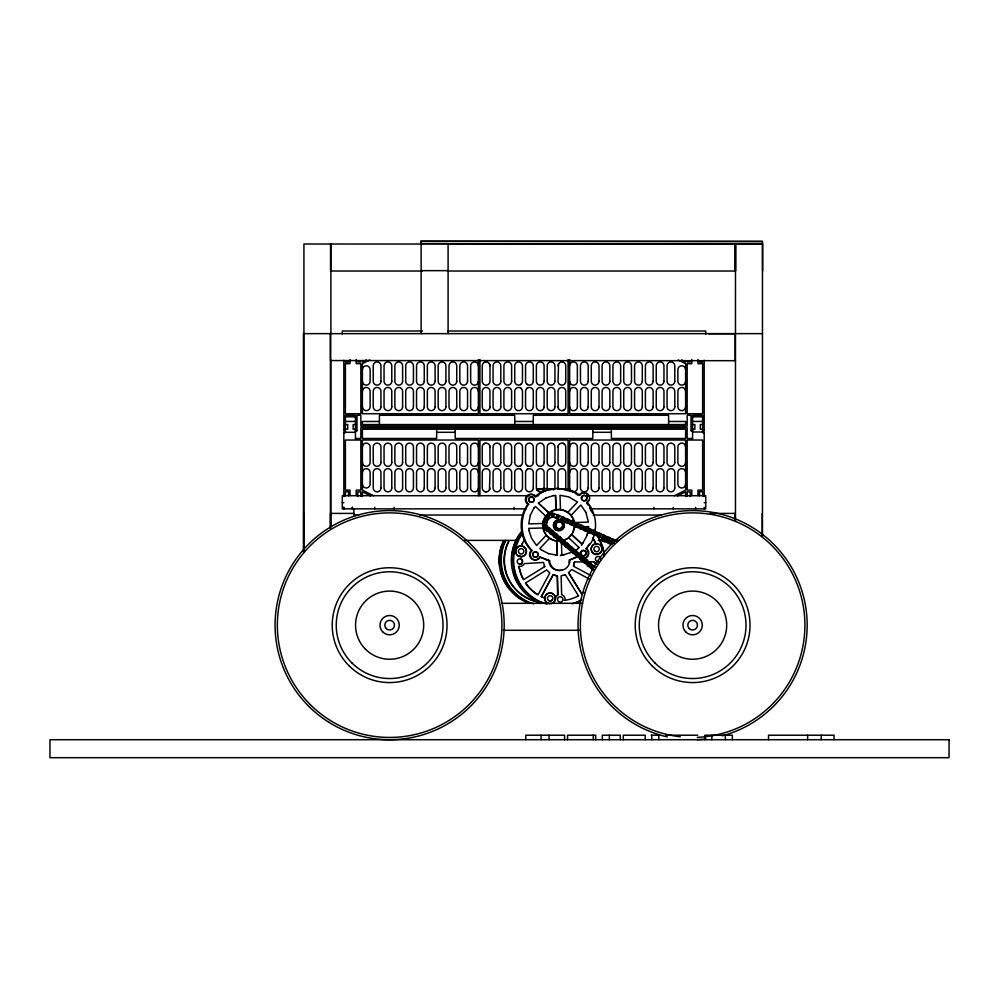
<?xml version="1.0" encoding="UTF-8"?>
<svg xmlns="http://www.w3.org/2000/svg" width="999" height="999" viewBox="0 0 999 999"><rect width="100%" height="100%" fill="white"/><g stroke="black" fill="none" stroke-linecap="round" stroke-linejoin="round"><path stroke-width="1.5" d="M420.804 244.006L420.804 241.308L762.462 241.308L762.462 536.7M591.271 575.749L573.451 566.208L574.487 561.987L593.893 561.738A4.945 4.945 0 0 0 596.965 563.948A4.945 4.945 0 0 1 593.818 561.738M573.538 566.208L574.487 561.987M555.432 536.376L556.206 535.514M553.471 602.534A5.395 5.395 0 0 0 554.433 601.51L555.282 597.477M562.949 542.807L563.598 541.558M565.034 600.312L565.134 599.25A4.945 4.945 0 0 0 562.537 595.054L561.663 594.755L561.101 575.824L565.359 574.612L564.56 575.037M571.191 548.176L570.666 549.2L569.667 548.738M577.185 554.994L577.946 554.133M578.733 554.807L577.759 555.669M585.826 560.601L586.188 561.675L585.277 562.1M593.906 532.005L594.168 529.383M593.968 533.716C593.344 530.494 596.965 534.453 593.843 533.578C595.229 529.695 594.979 537.125 594.118 532.005L595.928 534.228M592.582 568.468L593.731 567.469M489.86 407.779L489.985 391.321A3.871 3.871 0 0 0 486.113 387.45A3.871 3.871 0 0 0 482.255 391.321L482.255 406.78A3.871 3.871 0 0 0 486.113 410.651A3.871 3.871 0 0 0 489.985 406.78M489.985 487.974A3.871 3.871 0 0 1 486.113 491.833A3.871 3.871 0 0 1 482.255 487.974L482.255 472.502A3.871 3.871 0 0 1 486.113 468.643A3.871 3.871 0 0 1 489.985 472.502L489.473 489.91M558.029 365.796A3.871 3.871 0 0 1 561.9 361.938A3.871 3.871 0 0 1 565.759 365.796L565.759 381.268A3.871 3.871 0 0 1 561.9 385.127A3.871 3.871 0 0 1 558.029 381.268L558.553 363.873M558.029 446.99A3.871 3.871 0 0 1 561.9 443.119A3.871 3.871 0 0 1 565.759 446.99L565.759 462.45A3.871 3.871 0 0 1 561.9 466.321A3.871 3.871 0 0 1 558.029 462.45L558.166 445.991M574.487 526.86L572.614 532.779M530.344 515.147L528.746 523.913L542.957 523.488M587.012 535.377L587.837 531.53C589.422 534.203 576.523 551.923 583.428 542.37M516.033 549.438L515.609 550.811A5.395 5.395 0 0 0 517.857 555.719L521.878 556.643A5.395 5.395 0 0 0 521.49 545.953L520.192 546.003M555.257 599.55L555.382 598.264A4.945 4.945 0 0 1 557.604 595.192L557.355 575.861L553.059 574.825L541.283 596.703L544.68 598.114M522.415 543.356L521.341 545.966M611.788 541.658L611.6 542.282A2.373 2.373 0 0 1 610.139 543.556L608.316 543.269A8.991 8.991 0 0 0 604.308 541.67L603.184 541.246A8.704 8.704 0 0 0 600.624 539.959M554.67 535.501L555.993 535.014M569.692 548.364L571.228 548.201M552.41 489.26A26.848 26.836 -90 0 0 535.939 496.678L535.601 496.166A5.357 5.357 0 0 0 527.547 496.116A5.357 5.357 0 0 0 528.546 504.108C519.155 517.332 519.805 538.536 532.142 550.511L530.968 550.874A5.357 5.357 0 0 0 531.193 558.453L532.33 559.265A5.357 5.357 0 0 0 537.687 559.103L540.322 557.055L549.587 560.639A10.177 10.177 0 0 0 560.064 570.479A10.177 10.177 0 0 0 569.929 560.027L578.071 556.618M540.322 557.055L540.309 557.092A5.357 5.357 0 0 1 532.467 558.891A5.357 5.357 0 0 1 531.693 550.874L532.142 550.511M521.278 545.791L524.45 539.547L523.601 540.996M502.035 547.527L501.123 547.252L504.17 540.496M530.294 515.147L533.928 508.141M576.51 493.656L578.883 495.367L579.283 494.717A5.357 5.357 0 0 1 588.448 496.191M578.883 495.367L580.119 494.717A5.357 5.357 0 0 1 588.174 494.418A5.357 5.357 0 0 1 587.412 502.435L590.047 505.881A36.863 36.851 -90 0 1 591.158 542.732L586.001 548.876L589.385 544.168M571.578 534.54L581.942 544.068L571.615 534.39L568.593 537.662M585.252 560.614L585.302 562.125M528.808 504.245L527.971 504.245C517.644 517.732 519.393 538.773 531.418 550.511M522.302 534.153L519.168 538.798L514.86 549.875A45.405 45.38 -90 0 0 547.165 604.133M533.878 508.141L535.464 506.443L545.741 516.133M538.424 503.109L548.826 512.862L538.424 503.109L545.804 498.051M564.073 554.882C550.874 557.205 577.534 552.747 578.883 547.402L568.531 537.662M578.209 548.201L578.846 547.377M529.033 530.681L531.505 538.174L536.575 545.491L546.316 535.152M543.156 527.797A15.872 15.859 -90 0 0 561.351 540.921C552.247 542.694 542.807 535.064 542.857 525.736A8.716 8.716 0 0 0 543.344 521.778L543.531 520.641A2.135 2.135 0 0 1 544.88 519.542L546.028 519.567A1.748 1.748 0 0 1 547.14 520.754L547.102 521.89A10.614 10.614 0 0 0 546.69 525.949L546.503 526.985A2.135 2.135 0 0 1 545.154 528.096L544.018 528.059A1.748 1.748 0 0 1 542.894 526.885C541.595 517.22 550.824 508.091 560.476 509.502L560.002 495.292L568.818 496.89L577.509 502.01L567.832 512.287M549.587 538.224L539.847 548.513L541.595 550.049M585.913 512.35L580.794 505.032L571.103 515.372M583.841 592.257A40.459 40.447 -90 0 1 581.705 593.806L568.568 572.677L571.653 569.53L589.447 579.108M520.529 384.615L521.328 384.003M526.685 388.586L527.484 387.974M520.529 465.796L521.328 465.184M526.685 469.767L527.484 469.155M525.536 582.991A40.459 40.447 -90 0 0 536.763 594.093A40.459 40.447 90 0 1 525.536 582.991L546.665 569.929L549.812 572.939L538.024 594.842L536.688 594.093M519.043 566.346L518.956 566.346A40.559 40.534 -90 0 0 522.864 578.433A40.459 40.447 -90 0 1 519.043 566.346A4.945 4.945 0 0 0 524.325 563.623L543.518 562.462L544.73 566.633L523.501 579.72L522.789 578.433M564.947 600.312L567.157 599.937A40.459 40.447 -90 0 0 577.135 596.49L578.421 595.779L565.272 574.612M577.135 596.49L578.421 595.779M565.159 539.735L566.995 538.761M562.499 541.383L563.136 541.271M362.4 361.938L366.458 359.902M369.867 359.94L362.4 363.661L362.4 413.736L478.384 413.736L478.384 359.615M674.425 495.704L685.614 490.109L685.614 440.035L569.63 440.035L569.63 491.058M677.497 495.891L685.614 491.833L685.614 496.478M585.239 557.842L585.614 557.667A5.357 5.357 0 0 0 587.512 555.656M570.554 559.465L575.986 557.192M562.899 410.514L563.823 410.127M484.19 443.643L485.114 443.256M545.754 498.051L553.284 495.629M597.739 536.438L602.597 547.252L601.485 546.828L601.785 548.164A5.395 5.395 0 0 1 599.899 553.221L595.953 554.433A5.395 5.395 0 0 1 595.579 543.743L597.09 543.693M592.732 567.02L593.543 567.17M557.604 488.411L547.265 489.96L538.498 493.906L535.102 496.678L535.939 496.678M596.678 554.408L597.951 554.195M536.813 489.935L545.516 488.636M485.114 362.063L486.113 361.938A3.871 3.871 0 0 1 489.985 365.796L489.985 381.268A3.871 3.871 0 0 1 486.113 385.127A3.871 3.871 0 0 1 482.255 381.268L482.255 365.796A3.871 3.871 0 0 1 486.113 361.938M537.4 489.385L545.242 488.586M553.234 495.629L555.569 495.516L555.993 509.64L555.519 495.516M556.218 555.282L557.355 555.232L556.93 541.021L557.305 555.232M557.355 555.232L548.538 553.633M574.325 522.539L588.436 522.127L585.851 512.35M528.921 528.396L543.094 527.971M574.462 527.035L577.285 526.948M580.119 526.873L588.661 526.61L588.711 527.684M422.352 244.043L303.921 244.006L303.921 552.26M448.801 244.043L735.139 244.043L735.139 271.016L448.801 271.016M421.116 270.654L448.089 270.654M422.352 271.016L330.544 271.016L330.544 244.043M422.552 331.006L342.295 331.006L342.295 334.103M447.527 331.006L705.719 331.006L705.719 334.103M762.437 333.641L303.446 333.641L303.446 551.923M708.566 333.716L735.539 333.716M735.539 360.689L330.544 360.564L330.544 333.591M357.767 361.938L360.851 361.938M687.162 361.938L690.247 361.938M345.392 362.113L348.489 362.113M699.525 362.113L702.622 362.113M345.392 416.833L355.444 416.833M692.569 416.833L702.622 416.833M345.392 421.441L355.444 421.441M379.42 421.478L362.4 421.478L362.4 424.563L685.614 424.563L685.614 421.478L668.606 421.478M514.735 421.478L533.291 421.478M692.569 421.441L702.622 421.441M345.392 424.563L347.714 424.563L347.714 429.208L345.392 429.208M355.444 424.563L353.122 424.563L353.122 429.208L355.444 429.208M692.569 424.563L694.892 424.563L694.892 429.208L692.569 429.208M702.622 424.563L700.299 424.563L700.299 429.208L702.622 429.208M355.444 430.619L356.993 430.619M691.021 430.619L692.569 430.619M345.392 430.756L343.843 430.756L343.843 360.277M355.444 430.756L356.993 430.756L356.993 415.284L360.851 415.284L360.851 426.111L687.162 426.111L687.162 415.284L691.021 415.284L691.021 430.756L692.569 430.756M702.622 430.756L704.17 430.756L704.17 360.277M692.569 431.993L702.622 431.993M355.444 432.292L343.843 432.292L343.843 496.54M436.638 432.292L455.194 432.292M592.819 432.292L611.388 432.292M355.444 438.486L360.851 438.486L360.851 427.659L687.162 427.659L687.162 438.486L692.569 438.486M529.47 495.704L342.295 495.704L342.295 508.853L526.348 508.853M534.065 495.704L538.698 495.704M587.175 495.704L705.719 495.704L705.719 508.853L590.297 508.853M342.295 502.659L343.843 502.659M704.17 502.659L705.719 502.659M353.883 513.411L330.544 513.411L330.544 526.898M710.239 513.411L735.139 513.411L735.252 519.617M358.579 515.034L353.896 515.034L353.896 508.853M419.443 515.034L523.226 515.034M593.156 515.034L661.338 515.034M464.36 540.384L517.27 540.384M598.189 540.384L607.529 540.384M612.2 540.384L618.418 540.384M501.123 547.252L502.135 547.527M602.597 547.252L602.497 547.252A45.405 45.38 -90 0 1 604.208 555.993M515.784 550.087L514.86 549.875M569.929 560.027L569.193 560.027A10.177 10.177 0 0 1 568.931 562.674M549.587 560.639L546.053 559.665M544.23 565.846L544.73 566.633M568.568 572.677L581.705 593.806M556.381 575.836L553.134 574.825L541.283 596.703M557.355 575.861L557.929 595.054M501.71 603.321L582.629 603.321M503.271 630.294L579.52 630.294M651.186 735.214L659.602 735.214M665.971 735.214L697.714 735.214M762.462 241.621L420.804 241.308L420.804 243.681L762.462 244.006L735.489 244.006L735.464 520.741M555.469 536.413L554.645 535.876M562.899 541.246L563.636 541.595M577.922 554.108L578.733 554.632M519.93 556.568L521.028 556.668M561.9 361.938L562.899 362.063M485.114 491.708L486.113 491.833M566.92 489.935L556.768 488.411L566.333 489.385L570.392 490.921M546.965 488.411L553.746 489.51M547.427 488.623L551.311 489.26A26.848 26.836 -90 0 1 554.208 489.647M560.302 509.478C567.307 510.114 573.226 515.809 574.363 522.714A15.872 15.859 -90 0 0 543.031 523.663M571.391 491.308L575.324 492.794M484.19 410.127L485.114 410.514M562.899 443.256L563.823 443.643M681.555 359.902L685.614 361.938M678.146 359.94L685.614 363.661L685.614 413.736L569.63 413.736L569.63 359.615M373.589 495.704L362.4 490.109L362.4 440.035L478.384 440.035L478.384 495.704M370.517 495.891L362.4 491.833L362.4 496.478M527.971 504.245L527.709 504.108A5.357 5.357 0 0 1 526.71 496.116A5.357 5.357 0 0 1 534.765 496.166M541.545 550.049L548.588 553.633M606.93 540.634L608.566 540.946A2.135 2.135 0 0 0 609.927 539.847L609.977 538.174L608.753 537.225A9.853 9.853 0 0 1 605.119 535.626L603.483 535.314A2.135 2.135 0 0 0 602.135 536.401L602.085 538.074L603.371 539.06A8.092 8.092 0 0 1 606.93 540.634M575.449 493.556L578.159 495.067M577.597 555.644L577.147 554.969M586.725 548.876L587.2 549.213A5.357 5.357 0 0 1 583.678 558.466M586.001 548.876L586.463 549.213A5.357 5.357 0 0 1 588.011 554.345M579.12 557.017L580.257 557.829M539.597 557.055L548.863 560.639A10.177 10.177 0 0 0 561.95 570.054M526.685 384.003L527.484 384.615M520.529 387.974L521.328 388.586M526.685 465.184L527.484 465.796M520.529 469.155L521.328 469.767M594.767 566.658L594.03 566.008A9.54 9.54 0 0 1 591.033 563.461L590.247 562.774A9.54 9.54 0 0 1 587.262 560.227L586.376 559.577A9.54 9.54 0 0 1 583.516 557.03L582.742 556.343A9.54 9.54 0 0 1 579.745 553.796L579.008 553.146A9.54 9.54 0 0 1 576.011 550.599L575.237 549.912A9.54 9.54 0 0 1 572.24 547.365L570.204 546.69A2.135 2.135 0 0 0 568.881 547.827L569.655 550.274A7.842 7.842 0 0 1 572.577 552.772L573.426 553.508A7.842 7.842 0 0 1 576.348 556.006L577.235 556.655A7.842 7.842 0 0 1 580.082 559.203L580.931 559.939A7.842 7.842 0 0 1 583.853 562.437L584.677 563.136A7.842 7.842 0 0 1 587.599 565.634L588.448 566.371A7.842 7.842 0 0 1 591.371 568.868L592.182 569.567A7.842 7.842 0 0 1 593.031 570.054M610.277 540.884C611.75 542.807 607.542 542.819 609.19 540.896C607.617 542.594 611.413 543.019 610.401 541.021M586.588 503.134L588.548 505.444M547.29 527.922L545.579 524.875M592.619 537.624L595.292 542.195M592.519 537.624L596.003 543.731M592.582 513.374L589.672 506.918L591.183 511.076M489.473 363.873L489.985 365.796M602.634 540.034L603.696 541.483L605.556 541.221A2.373 2.373 0 0 0 606.381 540.197M594.904 567.27L592.732 565.983A2.135 2.135 0 0 0 591.408 567.12L591.733 569.243L593.406 569.53A2.135 2.135 0 0 0 593.943 569.293M522.514 534.153L522.802 535.864M558.029 406.78A3.871 3.871 0 0 0 561.9 410.651A3.871 3.871 0 0 0 565.759 406.78L565.759 391.321A3.871 3.871 0 0 0 561.9 387.45A3.871 3.871 0 0 0 558.029 391.321L558.166 407.779M558.029 487.974L558.166 488.973A3.871 3.871 0 0 1 558.029 487.974L558.029 472.502A3.871 3.871 0 0 1 561.9 468.643A3.871 3.871 0 0 1 565.759 472.502L565.759 487.974A3.871 3.871 0 0 1 565.247 489.91M489.86 445.991L489.985 462.45A3.871 3.871 0 0 1 486.113 466.321A3.871 3.871 0 0 1 482.255 462.45L482.255 446.99A3.871 3.871 0 0 1 486.113 443.119A3.871 3.871 0 0 1 489.985 446.99M528.971 528.396L529.095 530.681M561.413 542.295L561.838 555.007M834.065 739.71L834.065 735.214L768.518 735.214L768.518 739.71M821.215 735.214L821.215 739.71M807.654 735.214L807.654 739.71M762.624 243.868L762.624 270.841M762.225 513.411L762.225 536.663M735.651 243.868L735.651 270.841M735.139 333.591L735.139 360.564M735.139 513.411L735.139 519.405M732.329 739.71L732.329 735.214L704.832 735.214L704.832 739.71M725.336 735.214L725.336 739.71M711.85 735.214L711.85 739.71M704.17 496.54L704.17 432.292L702.622 432.292L702.622 415.284L692.569 415.284L692.569 438.948M704.17 507.305L704.17 508.853M703.396 429.358L703.396 433.354M702.622 495.779L702.622 491.658L699.525 491.658L699.525 495.779M697.989 359.54L697.989 363.661L702.622 363.661L702.622 413.736L687.162 413.736L687.162 363.661L691.795 363.661L691.795 359.54M697.989 495.616L697.989 490.109L702.622 490.109L702.622 440.035L687.162 440.035L687.162 490.109L691.795 490.109L691.795 495.616M695.666 507.305L695.666 508.853M690.247 496.478L690.247 491.833L687.162 491.833L687.162 496.478M673.239 507.305L673.239 508.853M668.606 424.563L668.606 415.284L533.291 415.284L533.291 424.563M658.816 735.214L658.816 739.71M653.908 507.305L653.908 508.853M651.823 735.214L651.823 739.71M645.192 739.71L645.192 735.214L623.276 735.214L623.276 739.71M620.254 739.71L620.254 735.214L602.347 735.214L602.347 739.71M611.388 429.208L611.388 438.486L685.614 438.486L685.614 429.208L362.4 429.208L362.4 438.486L436.638 438.486L436.638 429.208M609.34 735.214L609.34 739.71M595.679 739.71L595.679 735.214L567.557 735.214L567.557 739.71M593.269 735.214L593.269 739.71M592.819 429.208L592.819 438.486L455.194 438.486L455.194 429.208M568.081 359.615L568.081 413.736L479.932 413.736L479.932 359.615M568.081 491.058L568.081 440.035L479.932 440.035L479.932 495.704M564.597 739.71L564.597 735.214L525.799 735.214L525.799 739.71M549.075 735.214L549.075 739.71M541.046 735.214L541.046 739.71M514.735 424.563L514.735 415.284L379.42 415.284L379.42 424.563M514.11 507.305L514.11 508.853M448.089 333.591L448.089 243.681L421.116 243.681L421.116 333.591M394.106 507.305L394.106 508.853M374.775 507.305L374.775 508.853M360.851 496.478L360.851 491.833L357.767 491.833L357.767 496.478M356.218 359.54L356.218 363.661L360.851 363.661L360.851 413.736L345.392 413.736L345.392 363.661L350.037 363.661L350.037 359.54M356.218 495.616L356.218 490.109L360.851 490.109L360.851 440.035L345.392 440.035L345.392 490.109L350.037 490.109L350.037 495.616M355.444 438.948L355.444 415.284L345.392 415.284L345.392 432.292M348.489 495.779L348.489 491.658L345.392 491.658L345.392 495.779M344.618 429.358L344.618 433.354M330.894 244.006L330.894 334.303M330.869 360.152L330.869 514.497M330.681 513.236L330.681 527.185M330.419 333.641L330.419 528.533M303.708 513.236L303.708 551.985M616.932 540.996A9.853 9.853 0 0 1 614.26 539.672L612.624 539.348A2.135 2.135 0 0 0 611.276 540.447L611.226 542.12L612.524 543.106A8.092 8.092 0 0 1 613.798 543.431M680.282 736.75A112.275 112.275 0 0 1 598.913 563.324A112.275 112.275 0 0 1 790.371 569.929A112.275 112.275 0 0 1 697.227 737.337M667.307 736.887A114.548 114.548 0 0 1 597.102 561.913A114.548 114.548 0 0 1 785.589 558.241A114.548 114.548 0 0 1 722.265 735.813M706.081 738.923A114.548 114.548 0 0 1 697.09 739.622M533.591 603.796A45.405 45.38 -90 0 1 505.881 540.334M528.846 602.859A45.405 45.38 -90 0 1 524.737 601.086M520.841 598.938A45.405 45.38 -90 0 1 516.008 595.491M509.715 589.223A45.405 45.38 -90 0 1 500.536 570.741M499.55 564.885A45.405 45.38 -90 0 1 499.687 554.52M500.162 551.573A45.405 45.38 -90 0 1 500.836 548.676M536.563 489.385A26.873 26.861 -90 0 1 540.921 488.936M530.419 603.221A45.854 45.829 -90 0 1 504.82 541.383M528.796 603.221A45.854 45.829 -90 0 1 503.196 541.383M541.071 602.509A42.57 42.557 -90 0 1 508.479 541.458M541.371 602.509A42.57 42.557 -90 0 1 508.791 541.458M569.63 406.78A3.871 3.871 0 0 0 573.488 410.651A3.871 3.871 0 0 0 577.36 406.78L577.36 391.321A3.871 3.871 0 0 0 573.488 387.45A3.871 3.871 0 0 0 569.63 391.321M362.4 406.78A3.871 3.871 0 0 0 366.271 410.651A3.871 3.871 0 0 0 370.13 406.78L370.13 391.321A3.871 3.871 0 0 0 366.271 387.45A3.871 3.871 0 0 0 362.4 391.321M685.614 406.78A3.871 3.871 0 0 1 681.743 410.651A3.871 3.871 0 0 1 677.884 406.78L677.884 391.321A3.871 3.871 0 0 1 681.743 387.45A3.871 3.871 0 0 1 685.614 391.321M569.63 381.268A3.871 3.871 0 0 0 573.488 385.127A3.871 3.871 0 0 0 577.36 381.268L577.36 365.796A3.871 3.871 0 0 0 573.488 361.938A3.871 3.871 0 0 0 569.63 365.796M478.384 391.321A3.871 3.871 0 0 0 474.525 387.45A3.871 3.871 0 0 0 470.654 391.321L470.654 406.78A3.871 3.871 0 0 0 474.525 410.651A3.871 3.871 0 0 0 478.384 406.78M478.384 365.796A3.871 3.871 0 0 0 474.525 361.938A3.871 3.871 0 0 0 470.654 365.796L470.654 381.268A3.871 3.871 0 0 0 474.525 385.127A3.871 3.871 0 0 0 478.384 381.268M362.4 381.268A3.871 3.871 0 0 0 366.271 385.127A3.871 3.871 0 0 0 370.13 381.268L370.13 369.667A3.871 3.871 0 0 0 366.271 365.796A3.871 3.871 0 0 0 362.4 369.667M685.614 369.667A3.871 3.871 0 0 0 681.743 365.796A3.871 3.871 0 0 0 677.884 369.667L677.884 381.268A3.871 3.871 0 0 0 681.743 385.127A3.871 3.871 0 0 0 685.614 381.268M478.384 487.974A3.871 3.871 0 0 1 474.525 491.833A3.871 3.871 0 0 1 470.654 487.974L470.654 472.502A3.871 3.871 0 0 1 474.525 468.643A3.871 3.871 0 0 1 478.384 472.502M478.384 462.45A3.871 3.871 0 0 1 474.525 466.321A3.871 3.871 0 0 1 470.654 462.45L470.654 446.99A3.871 3.871 0 0 1 474.525 443.119A3.871 3.871 0 0 1 478.384 446.99M362.4 446.99A3.871 3.871 0 0 1 366.271 443.119A3.871 3.871 0 0 1 370.13 446.99L370.13 462.45A3.871 3.871 0 0 1 366.271 466.321A3.871 3.871 0 0 1 362.4 462.45M362.4 472.502A3.871 3.871 0 0 1 366.271 468.643A3.871 3.871 0 0 1 370.13 472.502L370.13 484.103A3.871 3.871 0 0 1 366.271 487.974A3.871 3.871 0 0 1 362.4 484.103M554.807 488.973A3.871 3.871 0 0 0 554.932 487.974L554.932 472.502A3.871 3.871 0 0 0 551.073 468.643A3.871 3.871 0 0 0 547.202 472.502L547.202 487.974A3.871 3.871 0 0 0 547.727 489.91M685.614 484.103A3.871 3.871 0 0 1 681.743 487.974A3.871 3.871 0 0 1 677.884 484.103L677.884 472.502A3.871 3.871 0 0 1 681.743 468.643A3.871 3.871 0 0 1 685.614 472.502M685.614 462.45A3.871 3.871 0 0 1 681.743 466.321A3.871 3.871 0 0 1 677.884 462.45L677.884 446.99A3.871 3.871 0 0 1 681.743 443.119A3.871 3.871 0 0 1 685.614 446.99M569.63 446.99A3.871 3.871 0 0 1 573.488 443.119A3.871 3.871 0 0 1 577.36 446.99L577.36 462.45A3.871 3.871 0 0 1 573.488 466.321A3.871 3.871 0 0 1 569.63 462.45M569.63 472.502A3.871 3.871 0 0 1 573.488 468.643A3.871 3.871 0 0 1 577.36 472.502L577.36 487.974A3.871 3.871 0 0 1 573.488 491.833A3.871 3.871 0 0 1 569.63 487.974M540.983 602.759A45.405 45.38 -90 0 1 536.9 600.973M534.303 599.575A45.405 45.38 -90 0 1 531.78 598.001M529.358 596.253A45.405 45.38 -90 0 1 525.973 593.356M523.888 591.258A45.405 45.38 -90 0 1 518.481 584.178M517.732 582.917A45.405 45.38 -90 0 1 513.623 573.364M511.725 561.663A45.405 45.38 -90 0 1 511.738 558.716M512.337 552.772A45.405 45.38 -90 0 1 512.924 549.875M513.286 548.451A45.405 45.38 -90 0 1 519.418 534.989M581.618 599.687A45.405 45.38 -90 0 1 572.077 603.796M562.812 488.936A26.873 26.861 -90 0 1 579.72 495.367M562.986 521.853A5.382 5.382 0 0 1 560.589 530.344A5.382 5.382 0 0 1 553.434 525.187A5.382 5.382 0 0 1 560.726 520.229M541.021 603.221A45.854 45.829 -90 0 1 521.74 531.218M599.213 538.698A45.854 45.829 -90 0 1 604.008 552.834M580.394 600.749A45.854 45.829 -90 0 1 574.924 603.221M542.644 603.221A45.854 45.829 -90 0 1 521.528 533.603M574.662 524.787A15.872 15.859 -90 0 1 563.374 540.459M562.125 523.488A3.534 3.534 0 0 1 559.403 528.783A3.534 3.534 0 0 1 555.756 524.063A3.534 3.534 0 0 1 561.563 522.752M582.292 558.329A5.357 5.357 0 0 1 580.981 557.829M588.324 500.287A5.357 5.357 0 0 1 586.575 502.435M580.956 554.532A2.697 2.697 0 0 0 584.964 555.207A2.697 2.697 0 0 0 585.102 551.148L584.527 550.736A2.697 2.697 0 0 0 580.669 553.883M532.704 553.933A2.697 2.697 0 0 0 537.699 555.831L537.949 555.169A2.697 2.697 0 0 0 533.916 552.26L533.366 552.697A2.697 2.697 0 0 0 532.954 553.271M600.636 560.089A2.697 2.697 0 0 0 599.662 556.942L599.05 556.618A2.697 2.697 0 0 0 596.391 557.055L595.904 557.579A2.697 2.697 0 0 0 599.225 561.588M522.365 561.738A2.697 2.697 0 0 1 521.878 563.049L521.403 563.561A2.697 2.697 0 0 1 520.129 564.135M521.253 559.278A2.697 2.697 0 0 1 522.34 561.038M551.972 599.937A2.697 2.697 0 0 1 550.224 601.036M515.934 549.438A5.395 5.395 0 0 1 520.092 546.003M548.164 603.421A5.395 5.395 0 0 1 544.73 599.263L544.68 597.864A5.395 5.395 0 0 1 555.369 597.477M608.004 540.846A2.373 2.373 0 0 0 607.829 541.483L609.515 543.781A8.704 8.704 0 0 1 611.937 544.467M613.836 541.071A10.602 10.602 0 0 1 611.825 540.184M343.843 507.305L343.843 508.853L343.843 507.305M352.347 507.305L352.347 508.853L352.347 507.305M546.166 529.095L547.115 530.981A7.842 7.842 0 0 1 550.049 533.478L550.899 534.215A7.842 7.842 0 0 1 553.821 536.713L554.632 537.412A7.842 7.842 0 0 1 557.554 539.91L558.404 540.646A7.842 7.842 0 0 1 561.326 543.144L563.361 543.806A2.135 2.135 0 0 0 564.685 542.682L563.985 540.284A9.54 9.54 0 0 1 560.988 537.737L560.214 537.05A9.54 9.54 0 0 1 557.217 534.502L556.468 533.853A9.54 9.54 0 0 1 553.483 531.306L552.697 530.619A9.54 9.54 0 0 1 549.712 528.071L547.677 527.397A2.135 2.135 0 0 0 546.341 528.533L546.166 529.095M549.937 532.317L550.437 533.891L552.072 534.153A2.135 2.135 0 0 0 553.409 533.016L553.084 530.894L551.448 530.631A2.135 2.135 0 0 0 550.112 531.755L549.937 532.317M553.683 535.526L554.17 537.087L555.844 537.375A2.135 2.135 0 0 0 557.18 536.251L556.855 534.128L555.182 533.828A2.135 2.135 0 0 0 553.858 534.964L553.683 535.526M557.454 538.748L557.942 540.309L559.59 540.584A2.135 2.135 0 0 0 560.914 539.448L560.589 537.325L558.953 537.062A2.135 2.135 0 0 0 557.629 538.186L557.454 538.748M561.188 541.957L562.137 543.843A7.842 7.842 0 0 1 565.059 546.341L565.909 547.077A7.842 7.842 0 0 1 568.831 549.575L570.866 550.237A2.135 2.135 0 0 0 572.202 549.113L571.49 546.715A9.54 9.54 0 0 1 568.506 544.168L567.719 543.481A9.54 9.54 0 0 1 564.722 540.934L562.699 540.259A2.135 2.135 0 0 0 561.363 541.396L561.188 541.957M564.959 545.179L565.446 546.74L567.095 547.015A2.135 2.135 0 0 0 568.431 545.879L568.106 543.768L566.47 543.493A2.135 2.135 0 0 0 565.134 544.63L564.959 545.179M572.477 551.61L572.964 553.184L574.612 553.446A2.135 2.135 0 0 0 575.936 552.31L575.611 550.187L573.975 549.925A2.135 2.135 0 0 0 572.652 551.061L572.477 551.61M576.211 554.82L576.71 556.381L578.384 556.668A2.135 2.135 0 0 0 579.707 555.544L579.383 553.421L577.709 553.121A2.135 2.135 0 0 0 576.386 554.258L576.211 554.82M579.982 558.041L580.481 559.615L582.117 559.877A2.135 2.135 0 0 0 583.453 558.741L583.129 556.63L581.48 556.356A2.135 2.135 0 0 0 580.157 557.492L579.982 558.041M583.716 561.251L584.215 562.812L585.889 563.099A2.135 2.135 0 0 0 587.225 561.975L586.9 559.852L585.227 559.552A2.135 2.135 0 0 0 583.891 560.689L583.716 561.251M587.499 564.472L587.986 566.046L589.622 566.308A2.135 2.135 0 0 0 590.958 565.172L590.646 563.061L588.998 562.787A2.135 2.135 0 0 0 587.662 563.923L587.499 564.472M560.851 518.806L562.3 520.916A7.842 7.842 0 0 1 565.821 522.477L566.808 522.902A8.092 8.092 0 0 1 570.367 524.463L571.44 524.962A7.842 7.842 0 0 1 574.962 526.523L577.097 526.573A2.135 2.135 0 0 0 578.046 525.112L576.685 523.014A9.54 9.54 0 0 1 573.076 521.441L572.19 521.053A9.853 9.853 0 0 1 568.556 519.455L567.544 518.981A9.54 9.54 0 0 1 563.936 517.395L563.049 517.02A9.853 9.853 0 0 1 559.415 515.422L557.779 515.097A2.135 2.135 0 0 0 556.431 516.196L556.381 517.869L557.667 518.856A8.092 8.092 0 0 1 561.226 520.417L562.862 520.741A2.135 2.135 0 0 0 564.223 519.642L563.948 517.507L561.8 517.332A2.135 2.135 0 0 0 560.851 518.806M568.906 520.479L568.906 521.066A2.135 2.135 0 0 1 567.956 522.539L565.809 522.477L565.571 520.242A2.135 2.135 0 0 1 566.92 519.143L568.906 520.479M569.992 522.839L570.466 524.45L572.002 524.775A2.135 2.135 0 0 0 573.364 523.688L573.089 521.553L570.941 521.378A2.135 2.135 0 0 0 569.992 522.839M579.133 526.885L580.581 529.008A7.842 7.842 0 0 1 584.103 530.556L586.238 530.619A2.135 2.135 0 0 0 587.187 529.158L585.826 527.06A9.54 9.54 0 0 1 582.217 525.474L581.331 525.099A9.853 9.853 0 0 1 577.697 523.501L576.061 523.189A2.135 2.135 0 0 0 574.712 524.275L574.662 525.961L575.948 526.935A8.092 8.092 0 0 1 579.507 528.508L581.143 528.821A2.135 2.135 0 0 0 582.504 527.722L582.23 525.586L580.082 525.424A2.135 2.135 0 0 0 579.133 526.885M588.274 530.919L589.722 533.041A7.842 7.842 0 0 1 593.244 534.602L595.379 534.652A2.135 2.135 0 0 0 596.328 533.191L594.967 531.106A9.54 9.54 0 0 1 591.358 529.52L589.223 529.458A2.135 2.135 0 0 0 588.274 530.919M597.414 534.964L598.863 537.087A7.842 7.842 0 0 1 602.385 538.636L604.52 538.698A2.135 2.135 0 0 0 605.469 537.237L604.108 535.139A9.54 9.54 0 0 1 600.499 533.553L598.364 533.503A2.135 2.135 0 0 0 597.414 534.964M606.555 539.01L608.004 541.133A7.842 7.842 0 0 1 611.525 542.682L613.661 542.744A2.135 2.135 0 0 0 614.61 541.283L613.249 539.185A9.54 9.54 0 0 1 609.64 537.599L607.504 537.549A2.135 2.135 0 0 0 606.555 539.01M583.666 528.883L585.089 530.981A8.092 8.092 0 0 1 588.648 532.542L590.284 532.867A2.135 2.135 0 0 0 591.645 531.768L591.683 530.094L590.471 529.133A9.853 9.853 0 0 1 586.838 527.547L585.202 527.222A2.135 2.135 0 0 0 583.853 528.321L583.666 528.883M592.807 532.917L594.23 535.014A8.092 8.092 0 0 1 597.789 536.588L599.425 536.9A2.135 2.135 0 0 0 600.786 535.814L600.836 534.128L599.612 533.179A9.853 9.853 0 0 1 595.978 531.58L594.343 531.268A2.135 2.135 0 0 0 592.994 532.367L592.807 532.917M546.815 517.07C548.301 519.992 548.851 514.323 546.815 517.07M548.389 517.057C547.04 519.617 546.515 514.672 548.389 517.057M551.698 515.059C552.472 517.819 554.32 513.136 551.835 514.735C552.185 518.119 554.283 512.737 551.698 515.059M561.763 518.856C562.949 521.753 563.936 516.408 561.75 518.843C562.912 521.728 563.936 516.446 561.763 518.856M566.296 520.866C567.507 523.763 568.481 518.419 566.296 520.866C567.444 523.738 568.481 518.456 566.308 520.854M570.904 522.889C571.803 525.736 573.376 520.766 570.966 522.689C571.578 525.899 573.364 520.591 570.904 522.889M575.436 524.9C576.648 527.797 577.609 522.465 575.436 524.9C576.585 527.784 577.634 522.502 575.449 524.9M580.044 526.935C580.869 529.732 582.567 524.85 580.107 526.735C580.831 529.982 582.442 524.562 580.044 526.935M584.577 528.946C585.789 531.843 586.763 526.498 584.577 528.946C585.726 531.818 586.763 526.548 584.59 528.946M589.185 530.981C590.372 533.878 591.358 528.533 589.173 530.968C590.334 533.853 591.358 528.571 589.185 530.981M598.326 535.014C599.512 537.924 600.499 532.579 598.314 535.014C599.475 537.899 600.499 532.604 598.326 535.014M602.872 537.025C604.058 539.935 605.044 534.59 602.872 537.025C604.02 539.91 605.032 534.615 602.872 537.025M607.467 539.06C608.653 541.957 609.64 536.613 607.454 539.06C608.616 541.933 609.64 536.65 607.467 539.06M612.012 541.071C613.211 543.968 614.173 538.623 612.012 541.071C613.149 543.943 614.198 538.673 612.012 541.071M557.167 516.82C558.316 519.692 559.378 514.423 557.167 516.82M547.127 529.045C548.251 531.93 549.375 526.673 547.127 529.045M550.899 532.267C552.022 535.164 553.146 529.907 550.899 532.267M558.404 538.698C559.527 541.595 560.651 536.338 558.404 538.698M565.921 545.129C567.045 548.026 568.169 542.769 565.921 545.129M573.426 551.56C574.55 554.457 575.674 549.2 573.426 551.56M580.943 557.991C582.055 560.889 583.191 555.631 580.943 557.991M588.448 564.423C589.572 567.32 590.696 562.062 588.448 564.423M545.804 516.808L546.515 518.818L548.638 518.781A11.489 11.489 0 0 1 552.497 517.17C555.594 516.77 553.896 511.863 551.273 513.736A9.416 9.416 0 0 1 547.489 515.297L545.754 516.583A7.842 7.842 0 0 1 543.781 519.88L543.456 521.99A2.135 2.135 0 0 0 544.792 523.114L547.04 522.015A9.54 9.54 0 0 1 549.05 518.643L549.375 516.52A2.135 2.135 0 0 0 548.039 515.409L545.804 516.808M542.544 525.536L543.269 527.522A7.842 7.842 0 0 1 545.879 530.344L547.827 531.256A2.135 2.135 0 0 0 549.275 530.282L548.851 527.822A9.54 9.54 0 0 1 546.178 524.937L544.23 524.038A2.135 2.135 0 0 0 542.782 524.999L542.544 525.536M544.355 521.053C545.417 524.213 546.878 518.668 544.355 521.053M545.916 521.353C544.18 523.588 544.418 518.706 545.916 521.353M556.48 516.408C557.205 519.517 558.916 514.31 556.48 516.408M543.506 525.599C544.28 528.608 546.003 523.513 543.506 525.599M546.878 529.245C547.652 532.255 549.375 527.16 546.878 529.245M543.968 526.086C544.667 529.12 546.49 524.025 543.968 526.086M564.897 542.944L564.385 544.318L565.297 545.354L566.72 545.029L567.232 543.656L566.321 542.619L564.897 542.944M538.224 555.169L537.974 555.831A2.697 2.697 0 0 1 534.015 556.73A2.697 2.697 0 0 1 533.641 552.697L534.178 552.26A2.697 2.697 0 0 1 538.224 555.169M581.63 496.815L581.381 497.477A2.697 2.697 0 0 0 584.777 500.686L585.426 500.399A2.697 2.697 0 0 0 585.864 496.141A2.697 2.697 0 0 0 581.63 496.815M581.905 496.815L581.655 497.477A2.697 2.697 0 0 0 585.052 500.686L585.689 500.399A2.697 2.697 0 0 0 586.126 496.141A2.697 2.697 0 0 0 581.905 496.815M562.724 600.349L562.387 600.973A2.697 2.697 0 0 1 558.116 601.123L557.742 600.524A2.697 2.697 0 0 1 561.763 597.202L562.275 597.689A2.697 2.697 0 0 1 562.724 600.349M522.152 563.049L521.665 563.561A2.697 2.697 0 0 1 519.005 564.01L518.381 563.673A2.697 2.697 0 0 1 518.231 559.403L518.831 559.028A2.697 2.697 0 0 1 522.152 563.049M605.182 540.034L603.696 539.872L605.194 540.047M552.072 513.324L551.573 513.623A2.135 2.135 0 0 0 550.786 515.184L552.459 517.132A7.842 7.842 0 0 1 556.131 518.281L558.266 518.094A2.135 2.135 0 0 0 559.053 516.545L557.454 514.61A9.54 9.54 0 0 1 553.708 513.436L552.072 513.324M949.05 739.71L49.95 739.71L49.95 757.692L949.05 757.692L949.05 739.71M530.931 502.297L530.282 502.047A2.697 2.697 0 0 1 529.595 497.827A2.697 2.697 0 0 1 533.853 498.264L534.14 498.901A2.697 2.697 0 0 1 530.931 502.297M530.669 502.297L530.007 502.047A2.697 2.697 0 0 1 529.32 497.827A2.697 2.697 0 0 1 533.578 498.264L533.866 498.901A2.697 2.697 0 0 1 530.669 502.297M585.377 551.148L584.802 550.736A2.697 2.697 0 0 0 580.943 553.883L581.231 554.532A2.697 2.697 0 0 0 585.227 555.207A2.697 2.697 0 0 0 585.377 551.148M674.787 381.268L674.787 365.796A3.871 3.871 0 0 0 670.916 361.938A3.871 3.871 0 0 0 667.057 365.796L667.057 381.268A3.871 3.871 0 0 0 670.916 385.127A3.871 3.871 0 0 0 674.787 381.268M674.787 406.78L674.787 391.321A3.871 3.871 0 0 0 670.916 387.45A3.871 3.871 0 0 0 667.057 391.321L667.057 406.78A3.871 3.871 0 0 0 670.916 410.651A3.871 3.871 0 0 0 674.787 406.78M674.787 462.45L674.787 446.99A3.871 3.871 0 0 0 670.916 443.119A3.871 3.871 0 0 0 667.057 446.99L667.057 462.45A3.871 3.871 0 0 0 670.916 466.321A3.871 3.871 0 0 0 674.787 462.45M674.787 487.974L674.787 472.502A3.871 3.871 0 0 0 670.916 468.643A3.871 3.871 0 0 0 667.057 472.502L667.057 487.974A3.871 3.871 0 0 0 670.916 491.833A3.871 3.871 0 0 0 674.787 487.974M663.96 381.268L663.96 365.796A3.871 3.871 0 0 0 660.089 361.938A3.871 3.871 0 0 0 656.231 365.796L656.231 381.268A3.871 3.871 0 0 0 660.089 385.127A3.871 3.871 0 0 0 663.96 381.268M663.96 406.78L663.96 391.321A3.871 3.871 0 0 0 660.089 387.45A3.871 3.871 0 0 0 656.231 391.321L656.231 406.78A3.871 3.871 0 0 0 660.089 410.651A3.871 3.871 0 0 0 663.96 406.78M663.96 462.45L663.96 446.99A3.871 3.871 0 0 0 660.089 443.119A3.871 3.871 0 0 0 656.231 446.99L656.231 462.45A3.871 3.871 0 0 0 660.089 466.321A3.871 3.871 0 0 0 663.96 462.45M663.96 487.974L663.96 472.502A3.871 3.871 0 0 0 660.089 468.643A3.871 3.871 0 0 0 656.231 472.502L656.231 487.974A3.871 3.871 0 0 0 660.089 491.833A3.871 3.871 0 0 0 663.96 487.974M653.134 381.268L653.134 365.796A3.871 3.871 0 0 0 649.275 361.938A3.871 3.871 0 0 0 645.404 365.796L645.404 381.268A3.871 3.871 0 0 0 649.275 385.127A3.871 3.871 0 0 0 653.134 381.268M653.134 406.78L653.134 391.321A3.871 3.871 0 0 0 649.275 387.45A3.871 3.871 0 0 0 645.404 391.321L645.404 406.78A3.871 3.871 0 0 0 649.275 410.651A3.871 3.871 0 0 0 653.134 406.78M653.134 462.45L653.134 446.99A3.871 3.871 0 0 0 649.275 443.119A3.871 3.871 0 0 0 645.404 446.99L645.404 462.45A3.871 3.871 0 0 0 649.275 466.321A3.871 3.871 0 0 0 653.134 462.45M653.134 487.974L653.134 472.502A3.871 3.871 0 0 0 649.275 468.643A3.871 3.871 0 0 0 645.404 472.502L645.404 487.974A3.871 3.871 0 0 0 649.275 491.833A3.871 3.871 0 0 0 653.134 487.974M642.307 381.268L642.307 365.796A3.871 3.871 0 0 0 638.448 361.938A3.871 3.871 0 0 0 634.577 365.796L634.577 381.268A3.871 3.871 0 0 0 638.448 385.127A3.871 3.871 0 0 0 642.307 381.268M642.307 406.78L642.307 391.321A3.871 3.871 0 0 0 638.448 387.45A3.871 3.871 0 0 0 634.577 391.321L634.577 406.78A3.871 3.871 0 0 0 638.448 410.651A3.871 3.871 0 0 0 642.307 406.78M642.307 462.45L642.307 446.99A3.871 3.871 0 0 0 638.448 443.119A3.871 3.871 0 0 0 634.577 446.99L634.577 462.45A3.871 3.871 0 0 0 638.448 466.321A3.871 3.871 0 0 0 642.307 462.45M642.307 487.974L642.307 472.502A3.871 3.871 0 0 0 638.448 468.643A3.871 3.871 0 0 0 634.577 472.502L634.577 487.974A3.871 3.871 0 0 0 638.448 491.833A3.871 3.871 0 0 0 642.307 487.974M631.48 381.268L631.48 365.796A3.871 3.871 0 0 0 627.622 361.938A3.871 3.871 0 0 0 623.751 365.796L623.751 381.268A3.871 3.871 0 0 0 627.622 385.127A3.871 3.871 0 0 0 631.48 381.268M631.48 406.78L631.48 391.321A3.871 3.871 0 0 0 627.622 387.45A3.871 3.871 0 0 0 623.751 391.321L623.751 406.78A3.871 3.871 0 0 0 627.622 410.651A3.871 3.871 0 0 0 631.48 406.78M631.48 462.45L631.48 446.99A3.871 3.871 0 0 0 627.622 443.119A3.871 3.871 0 0 0 623.751 446.99L623.751 462.45A3.871 3.871 0 0 0 627.622 466.321A3.871 3.871 0 0 0 631.48 462.45M631.48 487.974L631.48 472.502A3.871 3.871 0 0 0 627.622 468.643A3.871 3.871 0 0 0 623.751 472.502L623.751 487.974A3.871 3.871 0 0 0 627.622 491.833A3.871 3.871 0 0 0 631.48 487.974M620.666 381.268L620.666 365.796A3.871 3.871 0 0 0 616.795 361.938A3.871 3.871 0 0 0 612.924 365.796L612.924 381.268A3.871 3.871 0 0 0 616.795 385.127A3.871 3.871 0 0 0 620.666 381.268M620.666 406.78L620.666 391.321A3.871 3.871 0 0 0 616.795 387.45A3.871 3.871 0 0 0 612.924 391.321L612.924 406.78A3.871 3.871 0 0 0 616.795 410.651A3.871 3.871 0 0 0 620.666 406.78M620.666 462.45L620.666 446.99A3.871 3.871 0 0 0 616.795 443.119A3.871 3.871 0 0 0 612.924 446.99L612.924 462.45A3.871 3.871 0 0 0 616.795 466.321A3.871 3.871 0 0 0 620.666 462.45M620.666 487.974L620.666 472.502A3.871 3.871 0 0 0 616.795 468.643A3.871 3.871 0 0 0 612.924 472.502L612.924 487.974A3.871 3.871 0 0 0 616.795 491.833A3.871 3.871 0 0 0 620.666 487.974M609.84 381.268L609.84 365.796A3.871 3.871 0 0 0 605.968 361.938A3.871 3.871 0 0 0 602.097 365.796L602.097 381.268A3.871 3.871 0 0 0 605.968 385.127A3.871 3.871 0 0 0 609.84 381.268M609.84 406.78L609.84 391.321A3.871 3.871 0 0 0 605.968 387.45A3.871 3.871 0 0 0 602.097 391.321L602.097 406.78A3.871 3.871 0 0 0 605.968 410.651A3.871 3.871 0 0 0 609.84 406.78M609.84 462.45L609.84 446.99A3.871 3.871 0 0 0 605.968 443.119A3.871 3.871 0 0 0 602.097 446.99L602.097 462.45A3.871 3.871 0 0 0 605.968 466.321A3.871 3.871 0 0 0 609.84 462.45M609.84 487.974L609.84 472.502A3.871 3.871 0 0 0 605.968 468.643A3.871 3.871 0 0 0 602.097 472.502L602.097 487.974A3.871 3.871 0 0 0 605.968 491.833A3.871 3.871 0 0 0 609.84 487.974M599.013 381.268L599.013 365.796A3.871 3.871 0 0 0 595.142 361.938A3.871 3.871 0 0 0 591.283 365.796L591.283 381.268A3.871 3.871 0 0 0 595.142 385.127A3.871 3.871 0 0 0 599.013 381.268M599.013 406.78L599.013 391.321A3.871 3.871 0 0 0 595.142 387.45A3.871 3.871 0 0 0 591.283 391.321L591.283 406.78A3.871 3.871 0 0 0 595.142 410.651A3.871 3.871 0 0 0 599.013 406.78M599.013 462.45L599.013 446.99A3.871 3.871 0 0 0 595.142 443.119A3.871 3.871 0 0 0 591.283 446.99L591.283 462.45A3.871 3.871 0 0 0 595.142 466.321A3.871 3.871 0 0 0 599.013 462.45M599.013 487.974L599.013 472.502A3.871 3.871 0 0 0 595.142 468.643A3.871 3.871 0 0 0 591.283 472.502L591.283 487.974A3.871 3.871 0 0 0 595.142 491.833A3.871 3.871 0 0 0 599.013 487.974M588.186 381.268L588.186 365.796A3.871 3.871 0 0 0 584.315 361.938A3.871 3.871 0 0 0 580.456 365.796L580.456 381.268A3.871 3.871 0 0 0 584.315 385.127A3.871 3.871 0 0 0 588.186 381.268M588.186 406.78L588.186 391.321A3.871 3.871 0 0 0 584.315 387.45A3.871 3.871 0 0 0 580.456 391.321L580.456 406.78A3.871 3.871 0 0 0 584.315 410.651A3.871 3.871 0 0 0 588.186 406.78M588.186 462.45L588.186 446.99A3.871 3.871 0 0 0 584.315 443.119A3.871 3.871 0 0 0 580.456 446.99L580.456 462.45A3.871 3.871 0 0 0 584.315 466.321A3.871 3.871 0 0 0 588.186 462.45M588.186 487.974L588.186 472.502A3.871 3.871 0 0 0 584.315 468.643A3.871 3.871 0 0 0 580.456 472.502L580.456 487.974A3.871 3.871 0 0 0 584.315 491.833A3.871 3.871 0 0 0 588.186 487.974M554.932 381.268L554.932 365.796A3.871 3.871 0 0 0 551.073 361.938A3.871 3.871 0 0 0 547.202 365.796L547.202 381.268A3.871 3.871 0 0 0 551.073 385.127A3.871 3.871 0 0 0 554.932 381.268M554.932 406.78L554.932 391.321A3.871 3.871 0 0 0 551.073 387.45A3.871 3.871 0 0 0 547.202 391.321L547.202 406.78A3.871 3.871 0 0 0 551.073 410.651A3.871 3.871 0 0 0 554.932 406.78M554.932 462.45L554.932 446.99A3.871 3.871 0 0 0 551.073 443.119A3.871 3.871 0 0 0 547.202 446.99L547.202 462.45A3.871 3.871 0 0 0 551.073 466.321A3.871 3.871 0 0 0 554.932 462.45M544.105 381.268L544.105 365.796A3.871 3.871 0 0 0 540.247 361.938A3.871 3.871 0 0 0 536.376 365.796L536.376 381.268A3.871 3.871 0 0 0 540.247 385.127A3.871 3.871 0 0 0 544.105 381.268M544.105 406.78L544.105 391.321A3.871 3.871 0 0 0 540.247 387.45A3.871 3.871 0 0 0 536.376 391.321L536.376 406.78A3.871 3.871 0 0 0 540.247 410.651A3.871 3.871 0 0 0 544.105 406.78M544.105 462.45L544.105 446.99A3.871 3.871 0 0 0 540.247 443.119A3.871 3.871 0 0 0 536.376 446.99L536.376 462.45A3.871 3.871 0 0 0 540.247 466.321A3.871 3.871 0 0 0 544.105 462.45M544.105 487.974L544.105 472.502A3.871 3.871 0 0 0 540.247 468.643A3.871 3.871 0 0 0 536.376 472.502L536.376 487.974A3.871 3.871 0 0 0 540.247 491.833A3.871 3.871 0 0 0 544.105 487.974M533.291 381.268L533.291 365.796A3.871 3.871 0 0 0 529.42 361.938A3.871 3.871 0 0 0 525.549 365.796L525.549 381.268A3.871 3.871 0 0 0 529.42 385.127A3.871 3.871 0 0 0 533.291 381.268M533.291 406.78L533.291 391.321A3.871 3.871 0 0 0 529.42 387.45A3.871 3.871 0 0 0 525.549 391.321L525.549 406.78A3.871 3.871 0 0 0 529.42 410.651A3.871 3.871 0 0 0 533.291 406.78M533.291 462.45L533.291 446.99A3.871 3.871 0 0 0 529.42 443.119A3.871 3.871 0 0 0 525.549 446.99L525.549 462.45A3.871 3.871 0 0 0 529.42 466.321A3.871 3.871 0 0 0 533.291 462.45M533.291 487.974L533.291 472.502A3.871 3.871 0 0 0 529.42 468.643A3.871 3.871 0 0 0 525.549 472.502L525.549 487.974A3.871 3.871 0 0 0 529.42 491.833A3.871 3.871 0 0 0 533.291 487.974M522.465 381.268L522.465 365.796A3.871 3.871 0 0 0 518.593 361.938A3.871 3.871 0 0 0 514.735 365.796L514.735 381.268A3.871 3.871 0 0 0 518.593 385.127A3.871 3.871 0 0 0 522.465 381.268M522.465 406.78L522.465 391.321A3.871 3.871 0 0 0 518.593 387.45A3.871 3.871 0 0 0 514.735 391.321L514.735 406.78A3.871 3.871 0 0 0 518.593 410.651A3.871 3.871 0 0 0 522.465 406.78M522.465 462.45L522.465 446.99A3.871 3.871 0 0 0 518.593 443.119A3.871 3.871 0 0 0 514.735 446.99L514.735 462.45A3.871 3.871 0 0 0 518.593 466.321A3.871 3.871 0 0 0 522.465 462.45M522.465 487.974L522.465 472.502A3.871 3.871 0 0 0 518.593 468.643A3.871 3.871 0 0 0 514.735 472.502L514.735 487.974A3.871 3.871 0 0 0 518.593 491.833A3.871 3.871 0 0 0 522.465 487.974M511.638 381.268L511.638 365.796A3.871 3.871 0 0 0 507.767 361.938A3.871 3.871 0 0 0 503.908 365.796L503.908 381.268A3.871 3.871 0 0 0 507.767 385.127A3.871 3.871 0 0 0 511.638 381.268M511.638 406.78L511.638 391.321A3.871 3.871 0 0 0 507.767 387.45A3.871 3.871 0 0 0 503.908 391.321L503.908 406.78A3.871 3.871 0 0 0 507.767 410.651A3.871 3.871 0 0 0 511.638 406.78M511.638 462.45L511.638 446.99A3.871 3.871 0 0 0 507.767 443.119A3.871 3.871 0 0 0 503.908 446.99L503.908 462.45A3.871 3.871 0 0 0 507.767 466.321A3.871 3.871 0 0 0 511.638 462.45M511.638 487.974L511.638 472.502A3.871 3.871 0 0 0 507.767 468.643A3.871 3.871 0 0 0 503.908 472.502L503.908 487.974A3.871 3.871 0 0 0 507.767 491.833A3.871 3.871 0 0 0 511.638 487.974M500.811 381.268L500.811 365.796A3.871 3.871 0 0 0 496.94 361.938A3.871 3.871 0 0 0 493.081 365.796L493.081 381.268A3.871 3.871 0 0 0 496.94 385.127A3.871 3.871 0 0 0 500.811 381.268M500.811 406.78L500.811 391.321A3.871 3.871 0 0 0 496.94 387.45A3.871 3.871 0 0 0 493.081 391.321L493.081 406.78A3.871 3.871 0 0 0 496.94 410.651A3.871 3.871 0 0 0 500.811 406.78M500.811 462.45L500.811 446.99A3.871 3.871 0 0 0 496.94 443.119A3.871 3.871 0 0 0 493.081 446.99L493.081 462.45A3.871 3.871 0 0 0 496.94 466.321A3.871 3.871 0 0 0 500.811 462.45M500.811 487.974L500.811 472.502A3.871 3.871 0 0 0 496.94 468.643A3.871 3.871 0 0 0 493.081 472.502L493.081 487.974A3.871 3.871 0 0 0 496.94 491.833A3.871 3.871 0 0 0 500.811 487.974M467.557 381.268L467.557 365.796A3.871 3.871 0 0 0 463.698 361.938A3.871 3.871 0 0 0 459.827 365.796L459.827 381.268A3.871 3.871 0 0 0 463.698 385.127A3.871 3.871 0 0 0 467.557 381.268M467.557 406.78L467.557 391.321A3.871 3.871 0 0 0 463.698 387.45A3.871 3.871 0 0 0 459.827 391.321L459.827 406.78A3.871 3.871 0 0 0 463.698 410.651A3.871 3.871 0 0 0 467.557 406.78M467.557 462.45L467.557 446.99A3.871 3.871 0 0 0 463.698 443.119A3.871 3.871 0 0 0 459.827 446.99L459.827 462.45A3.871 3.871 0 0 0 463.698 466.321A3.871 3.871 0 0 0 467.557 462.45M467.557 487.974L467.557 472.502A3.871 3.871 0 0 0 463.698 468.643A3.871 3.871 0 0 0 459.827 472.502L459.827 487.974A3.871 3.871 0 0 0 463.698 491.833A3.871 3.871 0 0 0 467.557 487.974M456.743 381.268L456.743 365.796A3.871 3.871 0 0 0 452.872 361.938A3.871 3.871 0 0 0 449.001 365.796L449.001 381.268A3.871 3.871 0 0 0 452.872 385.127A3.871 3.871 0 0 0 456.743 381.268M456.743 406.78L456.743 391.321A3.871 3.871 0 0 0 452.872 387.45A3.871 3.871 0 0 0 449.001 391.321L449.001 406.78A3.871 3.871 0 0 0 452.872 410.651A3.871 3.871 0 0 0 456.743 406.78M456.743 462.45L456.743 446.99A3.871 3.871 0 0 0 452.872 443.119A3.871 3.871 0 0 0 449.001 446.99L449.001 462.45A3.871 3.871 0 0 0 452.872 466.321A3.871 3.871 0 0 0 456.743 462.45M456.743 487.974L456.743 472.502A3.871 3.871 0 0 0 452.872 468.643A3.871 3.871 0 0 0 449.001 472.502L449.001 487.974A3.871 3.871 0 0 0 452.872 491.833A3.871 3.871 0 0 0 456.743 487.974M445.916 381.268L445.916 365.796A3.871 3.871 0 0 0 442.045 361.938A3.871 3.871 0 0 0 438.174 365.796L438.174 381.268A3.871 3.871 0 0 0 442.045 385.127A3.871 3.871 0 0 0 445.916 381.268M445.916 406.78L445.916 391.321A3.871 3.871 0 0 0 442.045 387.45A3.871 3.871 0 0 0 438.174 391.321L438.174 406.78A3.871 3.871 0 0 0 442.045 410.651A3.871 3.871 0 0 0 445.916 406.78M445.916 462.45L445.916 446.99A3.871 3.871 0 0 0 442.045 443.119A3.871 3.871 0 0 0 438.174 446.99L438.174 462.45A3.871 3.871 0 0 0 442.045 466.321A3.871 3.871 0 0 0 445.916 462.45M445.916 487.974L445.916 472.502A3.871 3.871 0 0 0 442.045 468.643A3.871 3.871 0 0 0 438.174 472.502L438.174 487.974A3.871 3.871 0 0 0 442.045 491.833A3.871 3.871 0 0 0 445.916 487.974M435.089 381.268L435.089 365.796A3.871 3.871 0 0 0 431.218 361.938A3.871 3.871 0 0 0 427.36 365.796L427.36 381.268A3.871 3.871 0 0 0 431.218 385.127A3.871 3.871 0 0 0 435.089 381.268M435.089 406.78L435.089 391.321A3.871 3.871 0 0 0 431.218 387.45A3.871 3.871 0 0 0 427.36 391.321L427.36 406.78A3.871 3.871 0 0 0 431.218 410.651A3.871 3.871 0 0 0 435.089 406.78M435.089 462.45L435.089 446.99A3.871 3.871 0 0 0 431.218 443.119A3.871 3.871 0 0 0 427.36 446.99L427.36 462.45A3.871 3.871 0 0 0 431.218 466.321A3.871 3.871 0 0 0 435.089 462.45M435.089 487.974L435.089 472.502A3.871 3.871 0 0 0 431.218 468.643A3.871 3.871 0 0 0 427.36 472.502L427.36 487.974A3.871 3.871 0 0 0 431.218 491.833A3.871 3.871 0 0 0 435.089 487.974M424.263 381.268L424.263 365.796A3.871 3.871 0 0 0 420.392 361.938A3.871 3.871 0 0 0 416.533 365.796L416.533 381.268A3.871 3.871 0 0 0 420.392 385.127A3.871 3.871 0 0 0 424.263 381.268M424.263 406.78L424.263 391.321A3.871 3.871 0 0 0 420.392 387.45A3.871 3.871 0 0 0 416.533 391.321L416.533 406.78A3.871 3.871 0 0 0 420.392 410.651A3.871 3.871 0 0 0 424.263 406.78M424.263 462.45L424.263 446.99A3.871 3.871 0 0 0 420.392 443.119A3.871 3.871 0 0 0 416.533 446.99L416.533 462.45A3.871 3.871 0 0 0 420.392 466.321A3.871 3.871 0 0 0 424.263 462.45M424.263 487.974L424.263 472.502A3.871 3.871 0 0 0 420.392 468.643A3.871 3.871 0 0 0 416.533 472.502L416.533 487.974A3.871 3.871 0 0 0 420.392 491.833A3.871 3.871 0 0 0 424.263 487.974M413.436 381.268L413.436 365.796A3.871 3.871 0 0 0 409.565 361.938A3.871 3.871 0 0 0 405.706 365.796L405.706 381.268A3.871 3.871 0 0 0 409.565 385.127A3.871 3.871 0 0 0 413.436 381.268M413.436 406.78L413.436 391.321A3.871 3.871 0 0 0 409.565 387.45A3.871 3.871 0 0 0 405.706 391.321L405.706 406.78A3.871 3.871 0 0 0 409.565 410.651A3.871 3.871 0 0 0 413.436 406.78M413.436 462.45L413.436 446.99A3.871 3.871 0 0 0 409.565 443.119A3.871 3.871 0 0 0 405.706 446.99L405.706 462.45A3.871 3.871 0 0 0 409.565 466.321A3.871 3.871 0 0 0 413.436 462.45M413.436 487.974L413.436 472.502A3.871 3.871 0 0 0 409.565 468.643A3.871 3.871 0 0 0 405.706 472.502L405.706 487.974A3.871 3.871 0 0 0 409.565 491.833A3.871 3.871 0 0 0 413.436 487.974M402.609 381.268L402.609 365.796A3.871 3.871 0 0 0 398.751 361.938A3.871 3.871 0 0 0 394.88 365.796L394.88 381.268A3.871 3.871 0 0 0 398.751 385.127A3.871 3.871 0 0 0 402.609 381.268M402.609 406.78L402.609 391.321A3.871 3.871 0 0 0 398.751 387.45A3.871 3.871 0 0 0 394.88 391.321L394.88 406.78A3.871 3.871 0 0 0 398.751 410.651A3.871 3.871 0 0 0 402.609 406.78M402.609 462.45L402.609 446.99A3.871 3.871 0 0 0 398.751 443.119A3.871 3.871 0 0 0 394.88 446.99L394.88 462.45A3.871 3.871 0 0 0 398.751 466.321A3.871 3.871 0 0 0 402.609 462.45M402.609 487.974L402.609 472.502A3.871 3.871 0 0 0 398.751 468.643A3.871 3.871 0 0 0 394.88 472.502L394.88 487.974A3.871 3.871 0 0 0 398.751 491.833A3.871 3.871 0 0 0 402.609 487.974M391.783 381.268L391.783 365.796A3.871 3.871 0 0 0 387.924 361.938A3.871 3.871 0 0 0 384.053 365.796L384.053 381.268A3.871 3.871 0 0 0 387.924 385.127A3.871 3.871 0 0 0 391.783 381.268M391.783 406.78L391.783 391.321A3.871 3.871 0 0 0 387.924 387.45A3.871 3.871 0 0 0 384.053 391.321L384.053 406.78A3.871 3.871 0 0 0 387.924 410.651A3.871 3.871 0 0 0 391.783 406.78M391.783 462.45L391.783 446.99A3.871 3.871 0 0 0 387.924 443.119A3.871 3.871 0 0 0 384.053 446.99L384.053 462.45A3.871 3.871 0 0 0 387.924 466.321A3.871 3.871 0 0 0 391.783 462.45M391.783 487.974L391.783 472.502A3.871 3.871 0 0 0 387.924 468.643A3.871 3.871 0 0 0 384.053 472.502L384.053 487.974A3.871 3.871 0 0 0 387.924 491.833A3.871 3.871 0 0 0 391.783 487.974M380.956 381.268L380.956 365.796A3.871 3.871 0 0 0 377.098 361.938A3.871 3.871 0 0 0 373.226 365.796L373.226 381.268A3.871 3.871 0 0 0 377.098 385.127A3.871 3.871 0 0 0 380.956 381.268M380.956 406.78L380.956 391.321A3.871 3.871 0 0 0 377.098 387.45A3.871 3.871 0 0 0 373.226 391.321L373.226 406.78A3.871 3.871 0 0 0 377.098 410.651A3.871 3.871 0 0 0 380.956 406.78M380.956 462.45L380.956 446.99A3.871 3.871 0 0 0 377.098 443.119A3.871 3.871 0 0 0 373.226 446.99L373.226 462.45A3.871 3.871 0 0 0 377.098 466.321A3.871 3.871 0 0 0 380.956 462.45M380.956 487.974L380.956 472.502A3.871 3.871 0 0 0 377.098 468.643A3.871 3.871 0 0 0 373.226 472.502L373.226 487.974A3.871 3.871 0 0 0 377.098 491.833A3.871 3.871 0 0 0 380.956 487.974M349.026 665.759A57.418 57.418 0 0 0 445.079 640.022A57.418 57.418 0 0 0 374.762 569.705A57.418 57.418 0 0 0 349.026 665.759M310.227 704.545A112.275 112.275 0 0 0 498.076 654.22A112.275 112.275 0 0 0 360.564 516.708A112.275 112.275 0 0 0 310.227 704.545M328.521 722.052A114.548 114.548 0 0 0 504.095 629.62A114.548 114.548 0 0 0 336.263 523.788A114.548 114.548 0 0 0 328.521 722.052M351.873 662.899A53.384 53.384 0 0 0 441.183 638.973A53.384 53.384 0 0 0 375.811 573.601A53.384 53.384 0 0 0 351.873 662.899M365.522 649.25A34.078 34.078 0 0 0 422.54 633.978A34.078 34.078 0 0 0 380.806 592.245A34.078 34.078 0 0 0 365.522 649.25M382.792 631.98A9.653 9.653 0 0 0 398.951 627.659A9.653 9.653 0 0 0 387.125 615.834A9.653 9.653 0 0 0 382.792 631.98M386.213 628.571A4.82 4.82 0 0 0 394.28 626.41A4.82 4.82 0 0 0 388.374 620.491A4.82 4.82 0 0 0 386.213 628.571M652.022 665.759A57.418 57.418 0 0 0 748.076 640.022A57.418 57.418 0 0 0 677.759 569.705A57.418 57.418 0 0 0 652.022 665.759M654.869 662.899A53.384 53.384 0 0 0 744.18 638.973A53.384 53.384 0 0 0 678.808 573.601A53.384 53.384 0 0 0 654.869 662.899M668.518 649.25A34.078 34.078 0 0 0 725.536 633.978A34.078 34.078 0 0 0 683.803 592.245A34.078 34.078 0 0 0 668.518 649.25M685.789 631.98A9.653 9.653 0 0 0 701.947 627.659A9.653 9.653 0 0 0 690.122 615.834A9.653 9.653 0 0 0 685.789 631.98M689.21 628.571A4.82 4.82 0 0 0 697.277 626.41A4.82 4.82 0 0 0 691.37 620.491A4.82 4.82 0 0 0 689.21 628.571M555.719 529.632A5.382 5.382 0 0 0 564.235 525.799A5.382 5.382 0 0 0 556.668 520.354A5.382 5.382 0 0 0 555.719 529.632M555.931 529.22A4.933 4.933 0 0 0 563.773 525.824A4.933 4.933 0 0 0 556.905 520.741A4.933 4.933 0 0 0 555.931 529.22M556.143 529.22A4.933 4.933 0 0 0 563.973 525.824A4.933 4.933 0 0 0 557.117 520.741A4.933 4.933 0 0 0 556.143 529.22M556.855 527.772A3.534 3.534 0 0 0 562.749 526.161A3.534 3.534 0 0 0 558.416 521.853A3.534 3.534 0 0 0 556.855 527.772M547.052 602.759A5.395 5.395 0 0 0 555.544 598.888A5.395 5.395 0 0 0 547.939 593.468A5.395 5.395 0 0 0 547.052 602.759M548.613 600.574A2.697 2.697 0 0 0 552.859 598.626A2.697 2.697 0 0 0 549.063 595.916A2.697 2.697 0 0 0 548.613 600.574M517.981 555.719A5.395 5.395 0 0 0 526.485 551.835A5.395 5.395 0 0 0 518.881 546.416A5.395 5.395 0 0 0 517.981 555.719M519.555 553.521A2.697 2.697 0 0 0 523.801 551.585A2.697 2.697 0 0 0 519.992 548.863A2.697 2.697 0 0 0 519.555 553.521M593.468 553.446A5.395 5.395 0 0 0 601.972 549.575A5.395 5.395 0 0 0 594.368 544.155A5.395 5.395 0 0 0 593.468 553.446M595.042 551.261A2.697 2.697 0 0 0 599.288 549.313A2.697 2.697 0 0 0 595.479 546.603A2.697 2.697 0 0 0 595.042 551.261"/></g></svg>
